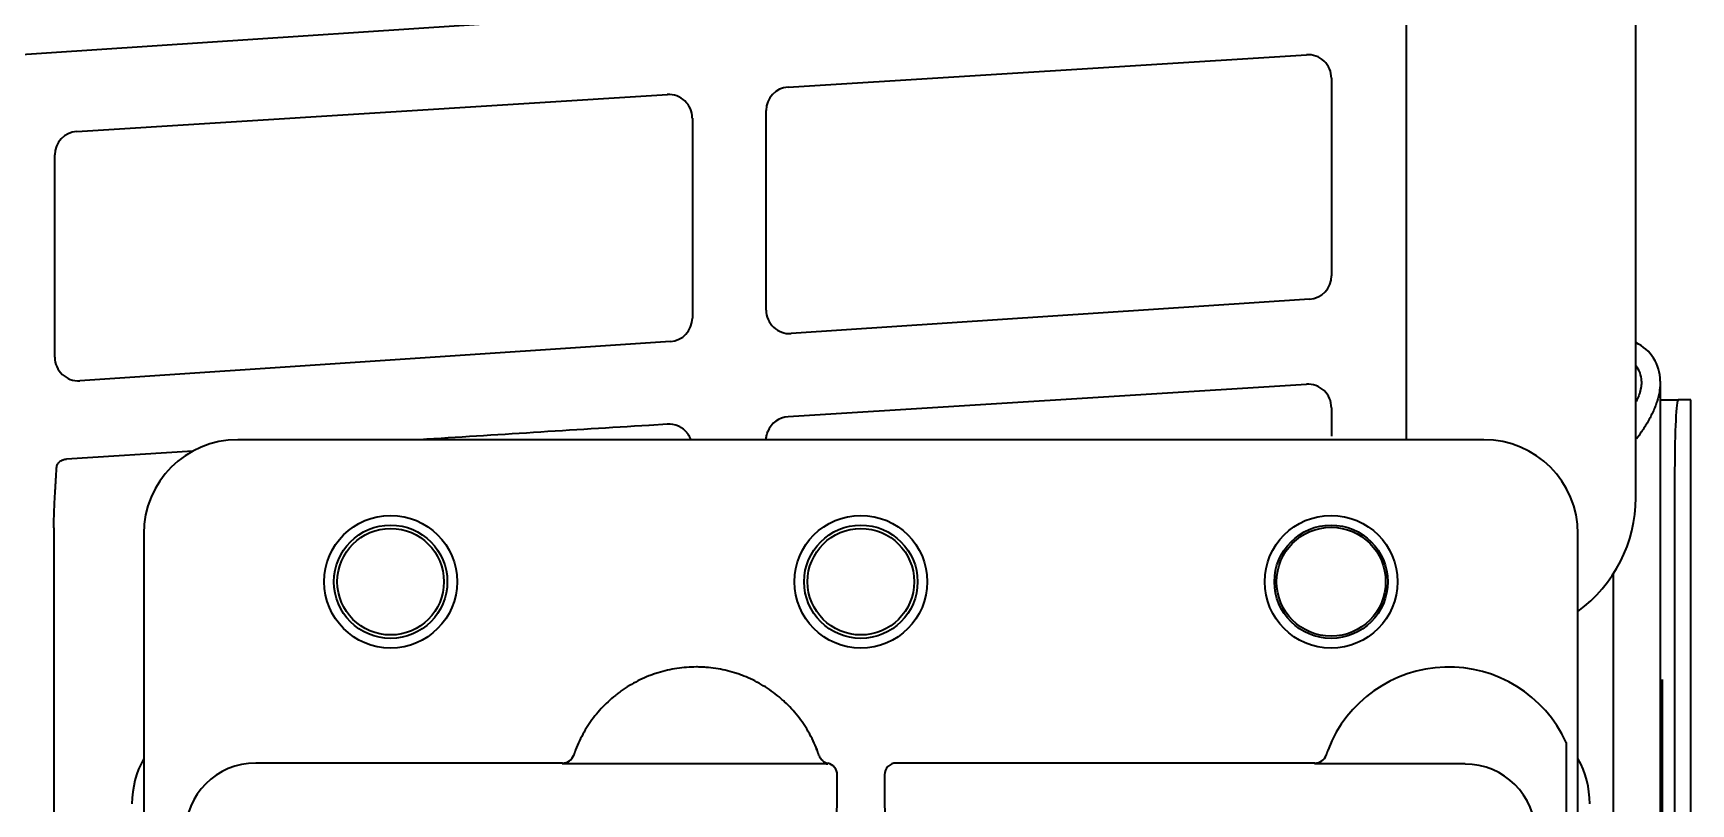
# Model space of a CAD drawing. Extents: x 6336 to 10269, y -393 to 3036.
# Drawn here: x 9108.9 to 9179.4, y 2881.7 to 2914.5 of the extents above; entities that cross this region are included whole.
import ezdxf

# ---------------------------------------------------------------- set-up
doc = ezdxf.new("R2010")
doc.units = 0
doc.header["$LTSCALE"] = 5
doc.layers.add('1', color=7, linetype='CONTINUOUS', true_color=0xffffff)

msp = doc.modelspace()

# ---------------------------------------------------------------- linework, layer by layer
at = {"layer": '1', "color": 7, "linetype": 'Continuous', "lineweight": 35}
for p, q in [((9177.032, 2894.759), (9177.032, 2956.696)), ((9167.261, 2948.226), (9167.261, 2897.226)), ((9135.97, 2915.434), (8903.295, 2900.003)), ((9140.979, 2912.237), (9163.024, 2913.615)), ((9164.088, 2912.616), (9164.088, 2904.207)), ((9110.723, 2910.346), (9135.842, 2911.916)), ((9140.043, 2902.743), (9140.043, 2911.24)), ((9136.905, 2910.917), (9136.905, 2902.404)), ((9109.788, 2900.736), (9109.788, 2909.35)), ((9163.153, 2903.208), (9141.108, 2901.746)), ((9135.97, 2901.405), (9110.852, 2899.74)), ((9140.979, 2898.208), (9163.024, 2899.586)), ((9178.073, 2899.726), (9178.073, 2264.326)), ((9164.088, 2898.587), (9164.088, 2897.385)), ((9178.073, 2898.926), (9178.841, 2898.926)), ((9179.37, 2898.926), (9178.841, 2898.926)), ((9179.373, 2898.926), (9179.37, 2898.926)), ((9179.373, 2249.526), (9179.373, 2898.926)), ((9135.842, 2897.887), (9135.062, 2897.838)), ((9170.573, 2897.226), (9117.572, 2897.226)), ((9115.659, 2896.739), (9110.29, 2896.403)), ((9178.684, 2895.926), (9178.684, 2252.526)), ((9177.033, 2894.759), (9177.032, 2894.759)), ((9109.75, 2893.478), (9109.75, 2842.682)), ((9113.573, 2893.227), (9113.573, 2816.226)), ((9174.573, 2816.226), (9174.573, 2893.227)), ((9176.073, 2891.504), (9176.073, 2855.731)), ((9178.109, 2786.026), (9178.109, 2887.026)), ((9178.159, 2887.026), (9178.159, 2786.026)), ((9174.073, 2884.344), (9174.073, 2878.608)), ((9131.859, 2883.804), (9131.854, 2883.789)), ((9163.859, 2883.804), (9163.86, 2883.805)), ((9163.86, 2883.807), (9163.864, 2883.818)), ((9131.385, 2883.463), (9118.335, 2883.463)), ((9142.547, 2883.424), (9131.372, 2883.424)), ((9143.051, 2880.019), (9143.066, 2882.963)), ((9145.079, 2882.963), (9145.094, 2880.016)), ((9163.385, 2883.463), (9145.579, 2883.463)), ((9169.771, 2883.424), (9163.372, 2883.424))]:
    msp.add_line(p, q, dxfattribs=at)
for centre, radius in [((9124.073, 2891.182), 2.825), ((9124.073, 2891.182), 2.411), ((9144.073, 2891.182), 2.825), ((9144.073, 2891.182), 2.411), ((9164.073, 2891.182), 2.825), ((9164.073, 2891.182), 2.411), ((9164.073, 2891.182), 2.32), ((9124.073, 2891.182), 2.267), ((9144.073, 2891.182), 2.267)]:
    msp.add_circle(centre, radius, dxfattribs=at)
for centre, radius, start, end in [((9176.273, 2899.726), 1.8, 0, 65.03485), ((9176.273, 2899.726), 1, 0, 40.56484), ((9169.073, 2882.052), 5.5, 24.61998, 158.89304)]:
    msp.add_arc(centre, radius, start, end, dxfattribs=at)
for centre, major_axis, ratio, start_param, end_param in [((9163.088, 2912.616), (0.478, -0.879), 0.998825, 1.073094, 2.707194), ((9135.905, 2910.918), (0.478, -0.879), 0.998825, 1.073094, 2.707194), ((9141.044, 2911.239), (0.746, -0.667), 0.998687, 2.36424, 3.869903), ((9110.788, 2909.348), (0.746, -0.667), 0.998687, 2.36424, 3.869903), ((9163.088, 2904.206), (-0.477, -0.88), 0.998873, 0.561686, 2.067348), ((9141.044, 2902.744), (-0.739, -0.675), 0.998632, 5.543936, 7.178035), ((9135.905, 2902.404), (-0.477, -0.88), 0.998873, 0.561686, 2.067348), ((9110.788, 2900.738), (-0.739, -0.675), 0.998632, 5.543936, 7.178035), ((9163.088, 2898.587), (0.478, -0.879), 0.998825, 1.073094, 2.707194), ((9178.841, 2895.926), (0, 3), 0.052336, 0, 1.570796), ((9137.832, 2897.833), (-52.867, -3.294), 0.003362, 4.764613, 4.951201), ((9135.905, 2896.889), (0.478, -0.879), 0.998825, 2.226066, 2.707194), ((9141.044, 2897.21), (0.746, -0.667), 0.998687, 2.36424, 3.498618), ((9117.573, 2893.226), (2.829, -2.829), 0.999695, 2.356347, 3.926839), ((9117.573, 2893.226), (2.829, -2.829), 0.999695, 2.356347, 3.926839), ((9170.572, 2893.226), (-2.829, -2.829), 0.999695, 2.356347, 3.926839), ((9171.025, 2894.774), (4.251, -4.251), 0.997946, 6.128634, 7.067214), ((9117.073, 2881.726), (-2.829, 2.829), 0.999695, 0.279915, 0.785246), ((9131.385, 2883.963), (-0.474, 0.158), 0.999831, 1.892032, 3.138921), ((9142.768, 2883.943), (0.477, 0.15), 0.999767, 3.157291, 4.205088), ((9163.385, 2883.963), (-0.474, 0.159), 0.999831, 1.894839, 3.141593), ((9169.071, 2882.053), (1.747, 5.214), 0.99983, 1.569957, 1.576869), ((9171.072, 2881.726), (2.829, 2.829), 0.999695, 5.497939, 6.003271), ((9118.336, 2880.463), (-2.122, 2.122), 0.999543, 5.497939, 7.068431), ((9142.547, 2882.924), (0.224, 0.447), 0.99981, 0.22534, 0.463541), ((9142.566, 2882.963), (0.224, 0.448), 0.999239, 5.176082, 6.544021), ((9145.579, 2882.963), (-0.224, 0.448), 0.999239, 5.819644, 7.390288), ((9169.77, 2880.423), (2.122, 2.122), 0.999695, 5.497939, 7.068431)]:
    msp.add_ellipse(centre, major_axis=major_axis, ratio=ratio, start_param=start_param, end_param=end_param, dxfattribs=at)
for points, knots in [([(9177.273, 2899.726), (9177.273, 2899.643), (9177.267, 2899.561), (9177.251, 2899.456), (9177.247, 2899.436), (9177.239, 2899.394), (9177.235, 2899.373), (9177.22, 2899.31), (9177.209, 2899.268), (9177.172, 2899.143), (9177.141, 2899.06), (9177.087, 2898.937), (9177.069, 2898.898), (9177.049, 2898.858)], [0, 0, 0, 0, 0.287812, 0.287812, 0.359765, 0.359765, 0.431718, 0.431718, 0.575624, 0.575624, 0.863436, 0.863436, 1, 1, 1, 1]), ([(9178.073, 2899.726), (9178.073, 2899.69), (9178.072, 2899.653), (9178.069, 2899.581), (9178.063, 2899.472), (9178.05, 2899.365), (9178.015, 2899.149), (9177.981, 2899.006), (9177.914, 2898.791), (9177.889, 2898.719), (9177.848, 2898.61), (9177.833, 2898.574), (9177.803, 2898.502), (9177.787, 2898.465), (9177.704, 2898.283), (9177.629, 2898.138), (9177.461, 2897.847), (9177.369, 2897.703), (9177.204, 2897.46), (9177.133, 2897.36), (9177.06, 2897.26)], [0, 0, 0, 0, 0.043903, 0.043903, 0.087806, 0.175612, 0.175612, 0.351224, 0.351224, 0.439029, 0.439029, 0.482932, 0.482932, 0.526835, 0.526835, 0.702447, 0.702447, 0.878059, 0.878059, 1, 1, 1, 1]), ([(9136.845, 2897.227), (9136.844, 2897.231), (9136.842, 2897.235), (9136.832, 2897.262), (9136.823, 2897.284), (9136.793, 2897.35), (9136.77, 2897.392), (9136.731, 2897.452), (9136.717, 2897.472), (9136.695, 2897.501), (9136.688, 2897.51), (9136.672, 2897.529), (9136.633, 2897.575), (9136.591, 2897.617), (9136.518, 2897.68), (9136.48, 2897.708), (9136.398, 2897.76), (9136.355, 2897.783), (9136.311, 2897.803)], [0, 0, 0, 0, 0.016894, 0.016894, 0.106267, 0.106267, 0.285014, 0.285014, 0.374387, 0.374387, 0.419074, 0.419074, 0.46376, 0.642507, 0.642507, 0.821253, 0.821253, 1, 1, 1, 1]), ([(9140.044, 2897.226), (9140.045, 2897.284), (9140.057, 2897.402), (9140.089, 2897.516), (9140.112, 2897.574)], [0.0402015, 0.0402015, 0.0402015, 0.0402015, 0.5, 1, 1, 1, 1]), ([(9109.868, 2896.035), (9109.869, 2896.048), (9109.871, 2896.062), (9109.875, 2896.088), (9109.878, 2896.101), (9109.889, 2896.138), (9109.899, 2896.163), (9109.917, 2896.197), (9109.924, 2896.209), (9109.939, 2896.23), (9109.955, 2896.251), (9109.972, 2896.269), (9109.991, 2896.287), (9110.001, 2896.296), (9110.031, 2896.32), (9110.052, 2896.334), (9110.086, 2896.352), (9110.098, 2896.358), (9110.121, 2896.368), (9110.132, 2896.372), (9110.168, 2896.384), (9110.192, 2896.39), (9110.228, 2896.397), (9110.241, 2896.399), (9110.265, 2896.402), (9110.278, 2896.403), (9110.29, 2896.403)], [0, 0, 0, 0, 0.0625, 0.0625, 0.125, 0.125, 0.25, 0.25, 0.3125, 0.3125, 0.375, 0.4375, 0.4375, 0.5, 0.5, 0.625, 0.625, 0.6875, 0.6875, 0.75, 0.75, 0.875, 0.875, 0.9375, 0.9375, 1, 1, 1, 1]), ([(9109.75, 2893.478), (9109.75, 2893.691), (9109.755, 2893.904), (9109.77, 2894.331), (9109.78, 2894.544), (9109.804, 2894.97), (9109.818, 2895.183), (9109.844, 2895.609), (9109.857, 2895.822), (9109.868, 2896.035)], [0, 0, 0, 0, 0.25, 0.25, 0.5, 0.5, 0.75, 0.75, 1, 1, 1, 1]), ([(9142.206, 2884.029), (9142.106, 2884.289), (9141.987, 2884.539), (9141.833, 2884.81), (9141.815, 2884.84), (9141.78, 2884.899), (9141.762, 2884.929), (9141.707, 2885.017), (9141.669, 2885.076), (9141.553, 2885.247), (9141.472, 2885.358), (9141.216, 2885.681), (9141.031, 2885.883), (9140.779, 2886.118), (9140.702, 2886.187), (9140.623, 2886.255), (9140.57, 2886.299), (9140.543, 2886.321), (9140.407, 2886.43), (9140.297, 2886.512), (9139.956, 2886.745), (9139.719, 2886.883), (9139.348, 2887.063), (9139.222, 2887.118), (9139.061, 2887.182), (9139.029, 2887.194), (9138.964, 2887.218), (9138.931, 2887.23), (9138.833, 2887.265), (9138.767, 2887.286), (9138.438, 2887.389), (9138.17, 2887.45), (9137.764, 2887.512), (9137.627, 2887.527), (9137.421, 2887.543), (9137.318, 2887.549), (9137.214, 2887.552), (9137.144, 2887.553), (9137.11, 2887.553), (9136.797, 2887.554), (9136.523, 2887.533), (9135.981, 2887.451), (9135.713, 2887.39), (9135.416, 2887.298), (9135.383, 2887.287), (9135.317, 2887.266), (9135.284, 2887.254), (9135.186, 2887.22), (9135.121, 2887.196), (9134.928, 2887.12), (9134.802, 2887.065), (9134.432, 2886.885), (9134.194, 2886.748), (9133.91, 2886.553), (9133.826, 2886.493), (9133.743, 2886.431), (9133.688, 2886.388), (9133.66, 2886.367), (9133.525, 2886.258), (9133.421, 2886.168), (9133.119, 2885.886), (9132.933, 2885.685), (9132.677, 2885.362), (9132.596, 2885.251), (9132.499, 2885.107), (9132.48, 2885.079), (9132.442, 2885.02), (9132.423, 2884.991), (9132.368, 2884.903), (9132.333, 2884.843), (9132.161, 2884.542), (9132.042, 2884.293), (9131.942, 2884.033)], [0, 0, 0, 0, 0.0625, 0.0625, 0.070313, 0.070313, 0.078125, 0.078125, 0.09375, 0.09375, 0.125, 0.125, 0.1875, 0.1875, 0.203125, 0.210937, 0.210937, 0.21875, 0.21875, 0.25, 0.25, 0.3125, 0.3125, 0.34375, 0.34375, 0.351562, 0.351562, 0.359375, 0.359375, 0.375, 0.375, 0.4375, 0.4375, 0.46875, 0.46875, 0.484375, 0.492187, 0.492187, 0.5, 0.5, 0.5625, 0.5625, 0.625, 0.625, 0.632812, 0.632812, 0.640625, 0.640625, 0.65625, 0.65625, 0.6875, 0.6875, 0.75, 0.75, 0.765625, 0.773438, 0.773438, 0.78125, 0.78125, 0.8125, 0.8125, 0.875, 0.875, 0.90625, 0.90625, 0.914063, 0.914063, 0.921875, 0.921875, 0.9375, 0.9375, 1, 1, 1, 1]), ([(9131.942, 2884.033), (9131.936, 2884.018), (9131.93, 2884.003), (9131.922, 2883.981), (9131.919, 2883.974), (9131.914, 2883.96), (9131.911, 2883.953), (9131.904, 2883.932), (9131.899, 2883.919), (9131.892, 2883.9), (9131.89, 2883.894), (9131.886, 2883.883), (9131.884, 2883.877), (9131.879, 2883.861), (9131.875, 2883.852), (9131.87, 2883.835), (9131.867, 2883.828), (9131.864, 2883.819), (9131.864, 2883.817), (9131.862, 2883.812), (9131.861, 2883.811), (9131.86, 2883.806), (9131.859, 2883.804), (9131.859, 2883.804)], [0, 0, 0, 0, 0.125, 0.125, 0.1875, 0.1875, 0.25, 0.25, 0.375, 0.375, 0.4375, 0.4375, 0.5, 0.5, 0.625, 0.625, 0.75, 0.75, 0.8125, 0.8125, 0.875, 0.875, 1, 1, 1, 1]), ([(9142.293, 2883.785), (9142.293, 2883.786), (9142.293, 2883.788), (9142.291, 2883.793), (9142.29, 2883.795), (9142.288, 2883.8), (9142.287, 2883.803), (9142.284, 2883.813), (9142.281, 2883.821), (9142.277, 2883.834), (9142.275, 2883.839), (9142.272, 2883.85), (9142.27, 2883.855), (9142.264, 2883.872), (9142.259, 2883.884), (9142.25, 2883.911), (9142.245, 2883.924), (9142.237, 2883.946), (9142.235, 2883.953), (9142.229, 2883.968), (9142.226, 2883.975), (9142.218, 2883.998), (9142.212, 2884.014), (9142.206, 2884.029)], [0, 0, 0, 0, 0.125, 0.125, 0.1875, 0.1875, 0.25, 0.25, 0.375, 0.375, 0.4375, 0.4375, 0.5, 0.5, 0.625, 0.625, 0.75, 0.75, 0.8125, 0.8125, 0.875, 0.875, 1, 1, 1, 1]), ([(9163.942, 2884.033), (9163.939, 2884.026), (9163.936, 2884.018), (9163.93, 2884.003), (9163.928, 2883.996), (9163.919, 2883.974), (9163.914, 2883.96), (9163.904, 2883.932), (9163.899, 2883.919), (9163.892, 2883.9), (9163.89, 2883.894), (9163.886, 2883.882), (9163.884, 2883.877), (9163.879, 2883.861), (9163.875, 2883.852), (9163.87, 2883.835), (9163.867, 2883.828), (9163.863, 2883.816), (9163.862, 2883.812), (9163.86, 2883.807), (9163.86, 2883.806), (9163.859, 2883.805), (9163.859, 2883.804), (9163.859, 2883.804)], [0, 0, 0, 0, 0.0625, 0.0625, 0.125, 0.125, 0.25, 0.25, 0.375, 0.375, 0.4375, 0.4375, 0.5, 0.5, 0.625, 0.625, 0.75, 0.75, 0.875, 0.875, 0.9375, 0.9375, 1, 1, 1, 1])]:
    msp.add_open_spline(points, degree=3, knots=knots, dxfattribs=at)
for points in [[(9131.847, 2883.766), (9131.854, 2883.789)], [(9142.181, 2884.093), (9142.206, 2884.029)]]:
    msp.add_open_spline(points, degree=1, dxfattribs=at)

doc.saveas('drawing.dxf')
